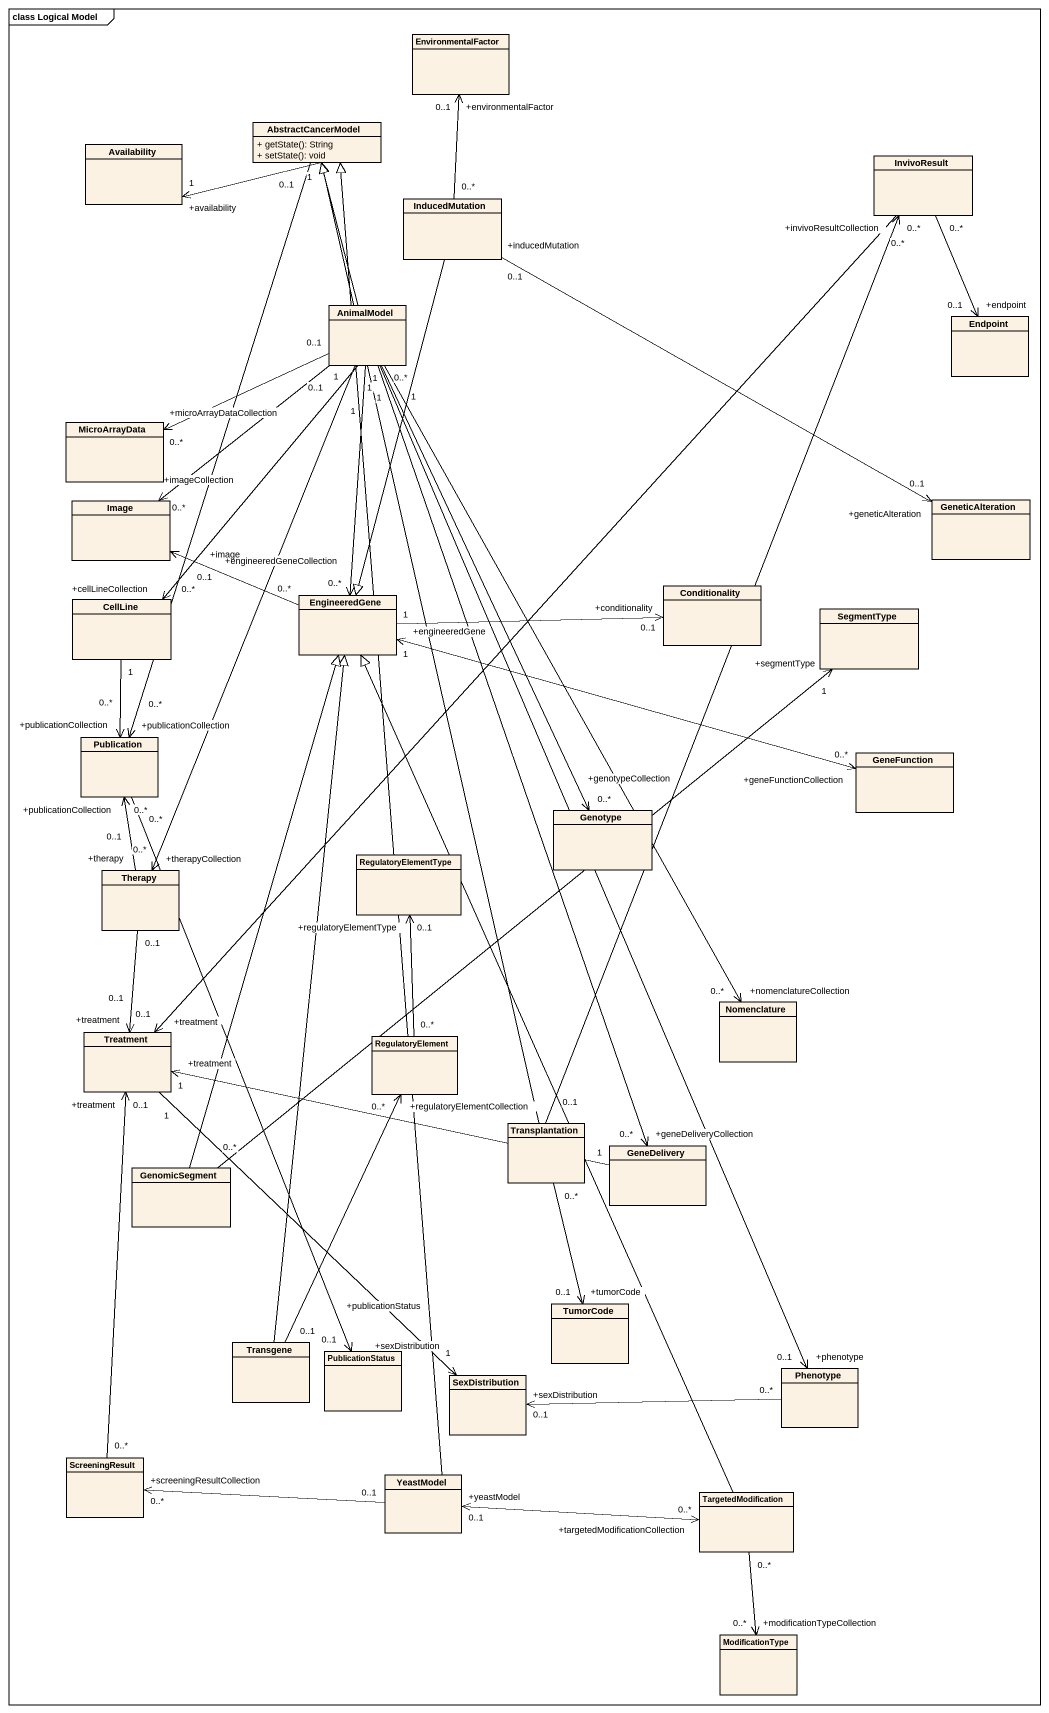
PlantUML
@startuml
mainframe class Logical Model
hide circle
hide empty members
skinparam classAttributeIconSize 0
class EnvironmentalFactor
class Availability
class AbstractCancerModel {
  + getState(): String
  + setState(): void
}
class InvivoResult
class InducedMutation
class AnimalModel
class Endpoint
class MicroArrayData
class Image
class GeneticAlteration
class CellLine
class EngineeredGene
class Conditionality
class SegmentType
class Publication
class GeneFunction
class Genotype
class Therapy
class RegulatoryElementType
class Treatment
class Nomenclature
class RegulatoryElement
class Transplantation
class GeneDelivery
class GenomicSegment
class TumorCode
class Transgene
class PublicationStatus
class SexDistribution
class Phenotype
class ScreeningResult
class YeastModel
class TargetedModification
class ModificationType
Availability "+availability\n1" <-right- "1" AbstractCancerModel
InvivoResult "+invivoResultCollection\n0..*" <-- "0..1" Transplantation
InducedMutation "0..*" -up-> "+environmentalFactor\n0..1" EnvironmentalFactor
InducedMutation "+inducedMutation\n0..1" -right-> "+geneticAlteration\n0..1" GeneticAlteration
InducedMutation --|> EngineeredGene
AnimalModel -up-|> AbstractCancerModel
AnimalModel "1" --> "+engineeredGeneCollection\n0..*" EngineeredGene
AnimalModel "1" --> "+genotypeCollection\n0..*" Genotype
AnimalModel "1" --> "+nomenclatureCollection\n0..*" Nomenclature
AnimalModel "1" --> "+geneDeliveryCollection\n0..*" GeneDelivery
Endpoint "+endpoint\n0..1" <-up- "0..*" InvivoResult
MicroArrayData "+microArrayDataCollection\n0..*" <-right- "0..1" AnimalModel
Image "+imageCollection\n0..*" <-up- "0..1" AnimalModel
Image "+image\n0..1" <-right- "0..*" EngineeredGene
CellLine "+cellLineCollection\n0..*" <-up- "1" AnimalModel
EngineeredGene "1" -right-> "+conditionality\n0..1" Conditionality
Publication "+publicationCollection\n0..*" <-up- "0..1" AbstractCancerModel
Publication "+publicationCollection\n0..*" <-up- "1" CellLine
GeneFunction "+geneFunctionCollection\n0..*" <-left-> "+engineeredGene\n1" EngineeredGene
Therapy "+therapyCollection\n0..*" <-up- "1" AnimalModel
Therapy "+therapy\n0..1" -up-> "+publicationCollection\n0..*" Publication
RegulatoryElementType "+regulatoryElementType\n0..1" <-- "0..*" RegulatoryElement
Treatment "+treatment\n0..1" <-up- "0..*" InvivoResult
Treatment "+treatment\n0..1" <-up- "0..1" Therapy
Treatment "1" --> "+sexDistribution\n1" SexDistribution
Treatment "+treatment\n0..1" <-- "0..*" ScreeningResult
Transplantation -up-|> AbstractCancerModel
GeneDelivery "1" -left-> "+treatment\n1" Treatment
GenomicSegment -up-|> EngineeredGene
GenomicSegment "0..*" -up-> "+segmentType\n1" SegmentType
TumorCode "+tumorCode\n0..1" <-up- "0..*" Transplantation
Transgene -up-|> EngineeredGene
Transgene "0..1" -up-> "+regulatoryElementCollection\n0..*" RegulatoryElement
PublicationStatus "+publicationStatus\n0..1" <-up- "0..*" Publication
SexDistribution "+sexDistribution\n0..1" <-right- "0..*" Phenotype
Phenotype "+phenotype\n0..1" <-up- "0..*" AnimalModel
ScreeningResult "+screeningResultCollection\n0..*" <-right- "0..1" YeastModel
YeastModel -up-|> AbstractCancerModel
YeastModel "+yeastModel\n0..1" <-right-> "+targetedModificationCollection\n0..*" TargetedModification
TargetedModification -up-|> EngineeredGene
ModificationType "+modificationTypeCollection\n0..*" <-up- "0..*" TargetedModification
@enduml
